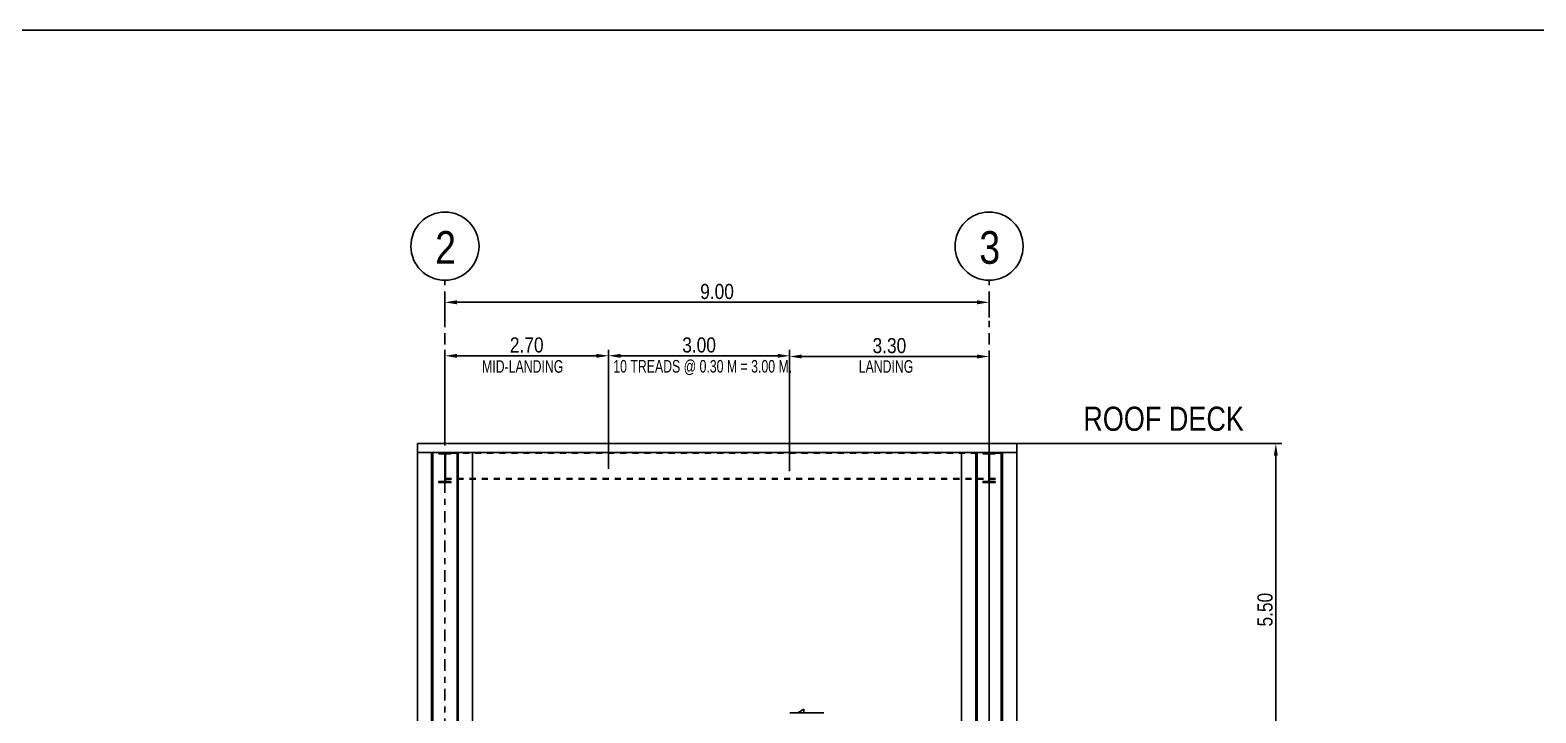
# Model space of a CAD drawing. Header units: millimetres. Extents: x 2148 to 2681, y 758 to 986.
# Drawn here: x 2517.92 to 2542.83, y 896.54 to 907.84 of the extents above; entities that cross this region are included whole.
import ezdxf

# ---------------------------------------------------------------- set-up
doc = ezdxf.new("R2010")
doc.units = ezdxf.units.MM
doc.linetypes.add('$0$HIDDEN', pattern=[0.375, 0.25, -0.125])
doc.linetypes.add('CENTER2', pattern=[28.575, 19.05, -3.175, 3.175, -3.175])
for name, color, linetype in [('D', 1, 'Continuous'), ('DIM', 20, 'Continuous'), ('HATCH', 8, 'Continuous'), ('TEXT', 6, 'Continuous'), ('TLBLK', 7, 'Continuous'), ('wall', 4, 'Continuous')]:
    doc.layers.add(name, color=color, linetype=linetype)
doc.styles.add('ARIALNW', font='ARIALN.TTF')
doc.styles.get("Standard").update_dxf_attribs({"font": 'arial.ttf'})
doc.dimstyles.new('DIM 100', dxfattribs={"dimtxt": 0.2, "dimasz": 0.2, "dimexe": 0.1, "dimexo": 0, "dimgap": 0.05, "dimtad": 1, "dimzin": 0, "dimdsep": 46, "dimtxsty": 'ARIALNW', "dimcen": 0.09, "dimclrd": 6, "dimclre": 6, "dimclrt": 13, "dimadec": 0, "dimazin": 0, "dimtfac": 1, "dimtofl": 0, "dimtmove": 2, "dimatfit": 3, "dimfxl": 1, "dimtolj": 1, "dimtzin": 0, "dimarcsym": 0})

# ---------------------------------------------------------------- blocks, each defined once
blk = doc.blocks.new('*D2825')
at = {"color": 6, "lineweight": -2, "ltscale": 0.05, "transparency": 16777216}
for p, q in [((2533.826, 901), (2538.627, 901)), ((2538.527, 895.704), (2538.527, 900.8)), ((2535.693, 895.504), (2538.627, 895.504))]:
    blk.add_line(p, q, dxfattribs=at)
at = {"color": 6, "ltscale": 0.05, "transparency": 16777216}
for points in [[(2538.494, 900.8), (2538.56, 900.8), (2538.527, 901)], [(2538.494, 895.704), (2538.56, 895.704), (2538.527, 895.504)]]:
    blk.add_solid(points, dxfattribs=at)
at = {"layer": 'Defpoints', "color": 0, "ltscale": 0.05, "transparency": 16777216}
for p in [(2533.826, 901), (2538.527, 901), (2535.693, 895.504, 0)]:
    blk.add_point(p, dxfattribs=at)
at = {"color": 13, "ltscale": 0.05, "transparency": 16777216, "insert": (2538.349, 898.252), "char_height": 0.25, "attachment_point": 5, "rotation": 90, "style": 'ARIALNW'}
blk.add_mtext('\\A1;5.50', dxfattribs=at)
blk = doc.blocks.new('*D2826')
at = {"color": 6, "lineweight": -2, "ltscale": 0.05, "transparency": 16777216}
for p, q in [((2530.485, 900.545), (2530.485, 902.54)), ((2530.685, 902.44), (2533.584, 902.44)), ((2533.784, 895.719), (2533.784, 902.54))]:
    blk.add_line(p, q, dxfattribs=at)
at = {"color": 6, "ltscale": 0.05, "transparency": 16777216}
for points in [[(2530.685, 902.473), (2530.685, 902.407), (2530.485, 902.44)], [(2533.584, 902.473), (2533.584, 902.407), (2533.784, 902.44)]]:
    blk.add_solid(points, dxfattribs=at)
at = {"layer": 'Defpoints', "color": 0, "ltscale": 0.05, "transparency": 16777216}
for p in [(2533.784, 902.44), (2530.485, 900.545), (2533.784, 895.719, 0)]:
    blk.add_point(p, dxfattribs=at)
at = {"color": 13, "ltscale": 0.05, "transparency": 16777216, "insert": (2532.135, 902.618), "char_height": 0.25, "attachment_point": 5, "style": 'ARIALNW'}
blk.add_mtext('\\A1;3.30', dxfattribs=at)
blk = doc.blocks.new('*D2827')
at = {"color": 6, "lineweight": -2, "ltscale": 0.05, "transparency": 16777216}
for p, q in [((2527.489, 900.584), (2527.489, 902.551)), ((2530.285, 902.451), (2527.689, 902.451)), ((2530.485, 900.545), (2530.485, 902.551))]:
    blk.add_line(p, q, dxfattribs=at)
at = {"color": 6, "ltscale": 0.05, "transparency": 16777216}
for points in [[(2527.689, 902.484), (2527.689, 902.418), (2527.489, 902.451)], [(2530.285, 902.484), (2530.285, 902.418), (2530.485, 902.451)]]:
    blk.add_solid(points, dxfattribs=at)
at = {"layer": 'Defpoints', "color": 0, "ltscale": 0.05, "transparency": 16777216}
for p in [(2527.489, 902.451), (2527.489, 900.584), (2530.485, 900.545)]:
    blk.add_point(p, dxfattribs=at)
at = {"color": 13, "ltscale": 0.05, "transparency": 16777216, "insert": (2528.987, 902.629), "char_height": 0.25, "attachment_point": 5, "style": 'ARIALNW'}
blk.add_mtext('\\A1;3.00', dxfattribs=at)
blk = doc.blocks.new('*D2828')
at = {"color": 6, "lineweight": -2, "ltscale": 0.05, "transparency": 16777216}
for p, q in [((2524.783, 901), (2524.783, 902.551)), ((2527.289, 902.451), (2524.983, 902.451)), ((2527.489, 900.584), (2527.489, 902.551))]:
    blk.add_line(p, q, dxfattribs=at)
at = {"color": 6, "ltscale": 0.05, "transparency": 16777216}
for points in [[(2524.983, 902.484), (2524.983, 902.418), (2524.783, 902.451)], [(2527.289, 902.484), (2527.289, 902.418), (2527.489, 902.451)]]:
    blk.add_solid(points, dxfattribs=at)
at = {"layer": 'Defpoints', "color": 0, "ltscale": 0.05, "transparency": 16777216}
for p in [(2524.783, 902.451), (2524.783, 901, 0), (2527.489, 900.584)]:
    blk.add_point(p, dxfattribs=at)
at = {"color": 13, "ltscale": 0.05, "transparency": 16777216, "insert": (2526.136, 902.629), "char_height": 0.25, "attachment_point": 5, "style": 'ARIALNW'}
blk.add_mtext('\\A1;2.70', dxfattribs=at)
blk = doc.blocks.new('*D2829')
at = {"color": 6, "lineweight": -2, "ltscale": 0.05, "transparency": 16777216}
for p, q in [((2524.783, 903.022), (2524.783, 903.436)), ((2533.784, 903.083), (2533.784, 903.436)), ((2524.983, 903.336), (2533.584, 903.336))]:
    blk.add_line(p, q, dxfattribs=at)
at = {"color": 6, "ltscale": 0.05, "transparency": 16777216}
for points in [[(2524.983, 903.37), (2524.983, 903.303), (2524.783, 903.336)], [(2533.584, 903.37), (2533.584, 903.303), (2533.784, 903.336)]]:
    blk.add_solid(points, dxfattribs=at)
at = {"layer": 'Defpoints', "color": 0, "ltscale": 0.05, "transparency": 16777216}
for p in [(2533.784, 903.336), (2524.783, 903.022, 0), (2533.784, 903.083, 0)]:
    blk.add_point(p, dxfattribs=at)
at = {"color": 13, "ltscale": 0.05, "transparency": 16777216, "insert": (2529.284, 903.514), "char_height": 0.25, "attachment_point": 5, "style": 'ARIALNW'}
blk.add_mtext('\\A1;9.00', dxfattribs=at)
blk = doc.blocks.new('A$C1DB67A09')
at = {"layer": 'wall', "color": 16, "linetype": 'ByBlock', "ltscale": 1.5, "elevation": 0}
blk.add_lwpolyline([(9.492, -81.28), (106.692, -81.28), (106.692, -9.48), (9.492, -9.48)], close=True, dxfattribs=at)

msp = doc.modelspace()

# ---------------------------------------------------------------- hatches: boundary and pattern name
at = {"layer": 'HATCH', "ltscale": 0.5}
h = msp.add_hatch(dxfattribs=at)
h.set_pattern_fill('ANSI31', color=256, scale=0.018605, style=0)
h.set_pattern_definition([(45, (150885.5730363, 6014.5446786), (-0.00164446852256, 0.00164446852256), [])])
edge = h.paths.add_edge_path()
edge.add_line((2524.8834495, 900.3733262), (2524.7990688, 900.3733262))
edge.add_arc((2524.7990688, 900.3805817), 0.0072555, 174.09726711, 269.99999997, ccw=False)
edge.add_line((2524.7918518, 900.3813278), (2524.7918518, 900.8237801))
edge.add_arc((2524.7990688, 900.8245263), 0.0072555, 89.63455464, 185.90273283, ccw=False)
edge.add_line((2524.7991151, 900.8317816), (2524.8834495, 900.8317816))
edge.add_line((2524.8834495, 900.8317816), (2524.8834495, 900.8503866))
edge.add_line((2524.8834495, 900.8503866), (2524.6834495, 900.8503866))
edge.add_line((2524.6834495, 900.8503866), (2524.6834495, 900.8317816))
edge.add_line((2524.6834495, 900.8317816), (2524.7734174, 900.8317816))
edge.add_arc((2524.7734637, 900.8245263), 0.0072555, -4.29209345, 90.36544517, ccw=False)
edge.add_line((2524.7806988, 900.8239833), (2524.7806988, 900.3811247))
edge.add_arc((2524.7734637, 900.3805817), 0.0072555, -89.99999978, 4.2920935, ccw=False)
edge.add_line((2524.7734637, 900.3733262), (2524.6834495, 900.3733262))
edge.add_line((2524.6834495, 900.3733262), (2524.6834495, 900.3547212))
edge.add_line((2524.6834495, 900.3547212), (2524.8834495, 900.3547212))
edge.add_line((2524.8834495, 900.3547212), (2524.8834495, 900.3733262))
h = msp.add_hatch(dxfattribs=at)
h.set_pattern_fill('ANSI31', color=256, scale=0.018605, style=0)
h.set_pattern_definition([(45, (150894.5736642, 6014.5446786), (-0.00164446852256, 0.00164446852256), [])])
edge = h.paths.add_edge_path()
edge.add_line((2533.8840774, 900.3733262), (2533.7996967, 900.3733262))
edge.add_arc((2533.7996967, 900.3805817), 0.0072555, 174.09726711, 269.99999997, ccw=False)
edge.add_line((2533.7924797, 900.3813278), (2533.7924797, 900.8237801))
edge.add_arc((2533.7996967, 900.8245263), 0.0072555, 89.63455464, 185.90273283, ccw=False)
edge.add_line((2533.799743, 900.8317816), (2533.8840774, 900.8317816))
edge.add_line((2533.8840774, 900.8317816), (2533.8840774, 900.8503866))
edge.add_line((2533.8840774, 900.8503866), (2533.6840774, 900.8503866))
edge.add_line((2533.6840774, 900.8503866), (2533.6840774, 900.8317816))
edge.add_line((2533.6840774, 900.8317816), (2533.7740453, 900.8317816))
edge.add_arc((2533.7740916, 900.8245263), 0.0072555, -4.29209345, 90.36544517, ccw=False)
edge.add_line((2533.7813267, 900.8239833), (2533.7813267, 900.3811247))
edge.add_arc((2533.7740916, 900.3805817), 0.0072555, -89.99999978, 4.2920935, ccw=False)
edge.add_line((2533.7740916, 900.3733262), (2533.6840774, 900.3733262))
edge.add_line((2533.6840774, 900.3733262), (2533.6840774, 900.3547212))
edge.add_line((2533.6840774, 900.3547212), (2533.8840774, 900.3547212))
edge.add_line((2533.8840774, 900.3547212), (2533.8840774, 900.3733262))

# ---------------------------------------------------------------- linework, layer by layer
at = {"color": 2}
for p, q in [((2524.3272682, 900.9995328, 0), (2534.0044859, 900.9995328, 0)), ((2524.3272682, 900.9995328, 0), (2534.2407833, 900.9995328, 0)), ((2524.3272682, 900.8503866, 0.0000001), (2524.3272682, 900.9995328, 0)), ((2524.3272682, 900.8503866, 0.0000001), (2534.2407833, 900.8503866, 0))]:
    msp.add_line(p, q, dxfattribs=at)
at = {"color": 2, "ltscale": 0.05}
msp.add_line((2534.2407833, 900.8503866, 0), (2534.2407833, 900.9995328, -0.0000001), dxfattribs=at)
at = {"ltscale": 0.05}
msp.add_line((2524.5664733, 900.8503866, 0), (2525.0065696, 900.8432145, 0), dxfattribs=at)
at = {"linetype": '$0$HIDDEN', "ltscale": 0.3}
for p, q in [((2524.8834495, 900.8503866, 0), (2533.9844859, 900.8503866, 0)), ((2524.8834495, 900.8432145, 0), (2533.9844859, 900.8432145, 0)), ((2524.7918518, 900.4194363, 0), (2533.9006013, 900.4194363, 0)), ((2524.7918518, 900.4122642, 0), (2533.9006013, 900.4122642, 0))]:
    msp.add_line(p, q, dxfattribs=at)
at = {"ltscale": 0.5}
for p, q in [((2530.4887529, 896.5443984, -0.0000001), (2531.0503905, 896.5443984, 0)), ((2530.7187529, 896.6080347, -0.0000001), (2530.6187529, 896.547874, -0.0000001)), ((2530.7187529, 896.5456789, 0), (2530.7187529, 896.6080347, 0))]:
    msp.add_line(p, q, dxfattribs=at)
for centre in [(2524.7834495, 904.2643285), (2533.7840774, 904.2643285)]:
    msp.add_circle(centre, 0.5634965)
at = {"layer": 'D', "color": 3, "ltscale": 0.5}
for p, q in [((2524.563139, 882.3774187, 0), (2524.563139, 900.8503866, 0)), ((2524.583139, 882.3774187, 0), (2524.583139, 900.8503866, 0)), ((2524.9832353, 882.3774187, 0), (2524.9832353, 900.8503866, 0)), ((2525.0032353, 882.3774187, 0), (2525.0032353, 900.8503866, 0)), ((2533.5643896, 882.3774187, 0), (2533.5643896, 900.8503866, 0)), ((2533.5843896, 882.3774187, 0), (2533.5843896, 900.8503866, 0)), ((2533.9844859, 882.3774187, 0), (2533.9844859, 900.8503866, 0)), ((2534.0044859, 882.3774187, 0), (2534.0044859, 900.8503866, 0))]:
    msp.add_line(p, q, dxfattribs=at)
at = {"layer": 'D', "color": 3, "ltscale": 0.5, "elevation": 0}
for points in [[(2524.8834495, 900.3733262), (2524.7990688, 900.3733262, -0.4447202436), (2524.7918518, 900.3813278), (2524.7918518, 900.8237801, -0.4466315217), (2524.7991151, 900.8317816), (2524.8834495, 900.8317816), (2524.8834495, 900.8503866), (2524.6834495, 900.8503866), (2524.6834495, 900.8317816), (2524.7734174, 900.8317816, -0.4382281274), (2524.7806988, 900.8239833), (2524.7806988, 900.3811247, -0.4363286722), (2524.7734637, 900.3733262), (2524.6834495, 900.3733262), (2524.6834495, 900.3547212), (2524.8834495, 900.3547212)], [(2533.8840774, 900.3733262), (2533.7996967, 900.3733262, -0.4447202436), (2533.7924797, 900.3813278), (2533.7924797, 900.8237801, -0.4466315217), (2533.799743, 900.8317816), (2533.8840774, 900.8317816), (2533.8840774, 900.8503866), (2533.6840774, 900.8503866), (2533.6840774, 900.8317816), (2533.7740453, 900.8317816, -0.4382281274), (2533.7813267, 900.8239833), (2533.7813267, 900.3811247, -0.4363286722), (2533.7740916, 900.3733262), (2533.6840774, 900.3733262), (2533.6840774, 900.3547212), (2533.8840774, 900.3547212)]]:
    msp.add_lwpolyline(points, format="xyb", close=True, dxfattribs=at)
at = {"layer": 'HATCH', "linetype": 'CENTER2', "ltscale": 0.01}
for p, q in [((2524.7834495, 858.0009702), (2524.7834495, 903.700832)), ((2533.7840774, 858.0009702), (2533.7840774, 903.700832))]:
    msp.add_line(p, q, dxfattribs=at)
at = {"layer": 'HATCH', "linetype": 'ByBlock', "ltscale": 0.5}
for p, q in [((2524.3272682, 858.0009702, 0), (2524.3272682, 900.9995328, 0)), ((2533.3278961, 858.0009702, 0), (2533.3278961, 900.8624597, 0)), ((2525.2407782, 858.0009702, 0), (2525.2407782, 900.8503866, 0)), ((2534.2407833, 858.0009702), (2534.2407833, 900.8503866))]:
    msp.add_line(p, q, dxfattribs=at)

# ---------------------------------------------------------------- block references
at = {"layer": 'DIM', "color": 8}
msp.add_blockref('A$C1DB67A09', (2470.958248, 917.3189005), dxfattribs=at)

# ---------------------------------------------------------------- texts
at = {"insert": (2535.3421346, 901.6102252, 0), "char_height": 0.4, "width": 3.502933444, "attachment_point": 1}
msp.add_mtext('{\\fSwis721 BdOul BT|b0|i0|c0|p82;\\W0.8;ROOF DECK}', dxfattribs=at)
at = {"layer": 'TEXT', "char_height": 0.54, "width": 3.396423809, "attachment_point": 1, "style": 'ARIALNW'}
for s, insert in [('2', (2524.6219758, 904.5134575)), ('3', (2533.6226037, 904.5134575))]:
    msp.add_mtext(s, dxfattribs=dict(at, insert=insert))
at = {"layer": 'TLBLK', "color": 7, "char_height": 0.208, "width": 8.634551958, "attachment_point": 5}
for s, insert in [('{\\W0.7;MID-LANDING}', (2526.0695579, 902.2735873, 0)), ('{\\W0.7;10 TREADS @ 0.30 M = 3.00 M.}', (2529.0472317, 902.2568739)), ('{\\W0.7;LANDING}', (2532.0791758, 902.2735873, 0))]:
    msp.add_mtext(s, dxfattribs=dict(at, insert=insert))

# ---------------------------------------------------------------- dimensions: what is measured, and where the dimension line sits
at = {"ltscale": 0.05}
for base, p1, p2, picture, middle in [((2533.7840774, 903.3363292, 0), (2524.7834495, 903.0220583), (2533.7840774, 903.0832685), '*D2829', (2529.2837634, 903.5139725, 0)), ((2527.4887529, 902.4510722, 0), (2530.4854138, 900.5452903, 0), (2527.4887529, 900.58429, 0), '*D2827', (2528.9870833, 902.6287154, 0)), ((2533.7840774, 902.4399868, 0), (2530.4854138, 900.5452903, 0), (2533.7840774, 895.7185345), '*D2826', (2532.1347456, 902.6176301, 0))]:
    dim = msp.add_linear_dim(base=base, p1=p1, p2=p2, dimstyle='DIM 100', override={"dimtxt": 0.25}, dxfattribs=at)
    dim.commit()
    dim.dimension.update_dxf_attribs({"geometry": picture, "text_midpoint": middle})
dim = msp.add_linear_dim(base=(2524.7834495, 902.4510722, 0), p1=(2527.4887529, 900.58429, 0), p2=(2524.7834495, 900.9995328, 0), text='2.70', dimstyle='DIM 100', override={"dimtxt": 0.25}, dxfattribs=at)
dim.commit()
dim.dimension.update_dxf_attribs({"geometry": '*D2828', "text_midpoint": (2526.1361012, 902.6287154, 0)})
dim = msp.add_linear_dim(base=(2538.5270624, 900.9995328, -0.0000001), p1=(2535.693443, 895.5036789, 0), p2=(2533.8262827, 900.9995328, -0.0000001), angle=90, dimstyle='DIM 100', override={"dimtxt": 0.25}, dxfattribs=at)
dim.commit()
dim.dimension.update_dxf_attribs({"geometry": '*D2825', "text_midpoint": (2538.3494191, 898.2516059, -0.0000001)})

doc.saveas('drawing.dxf')
